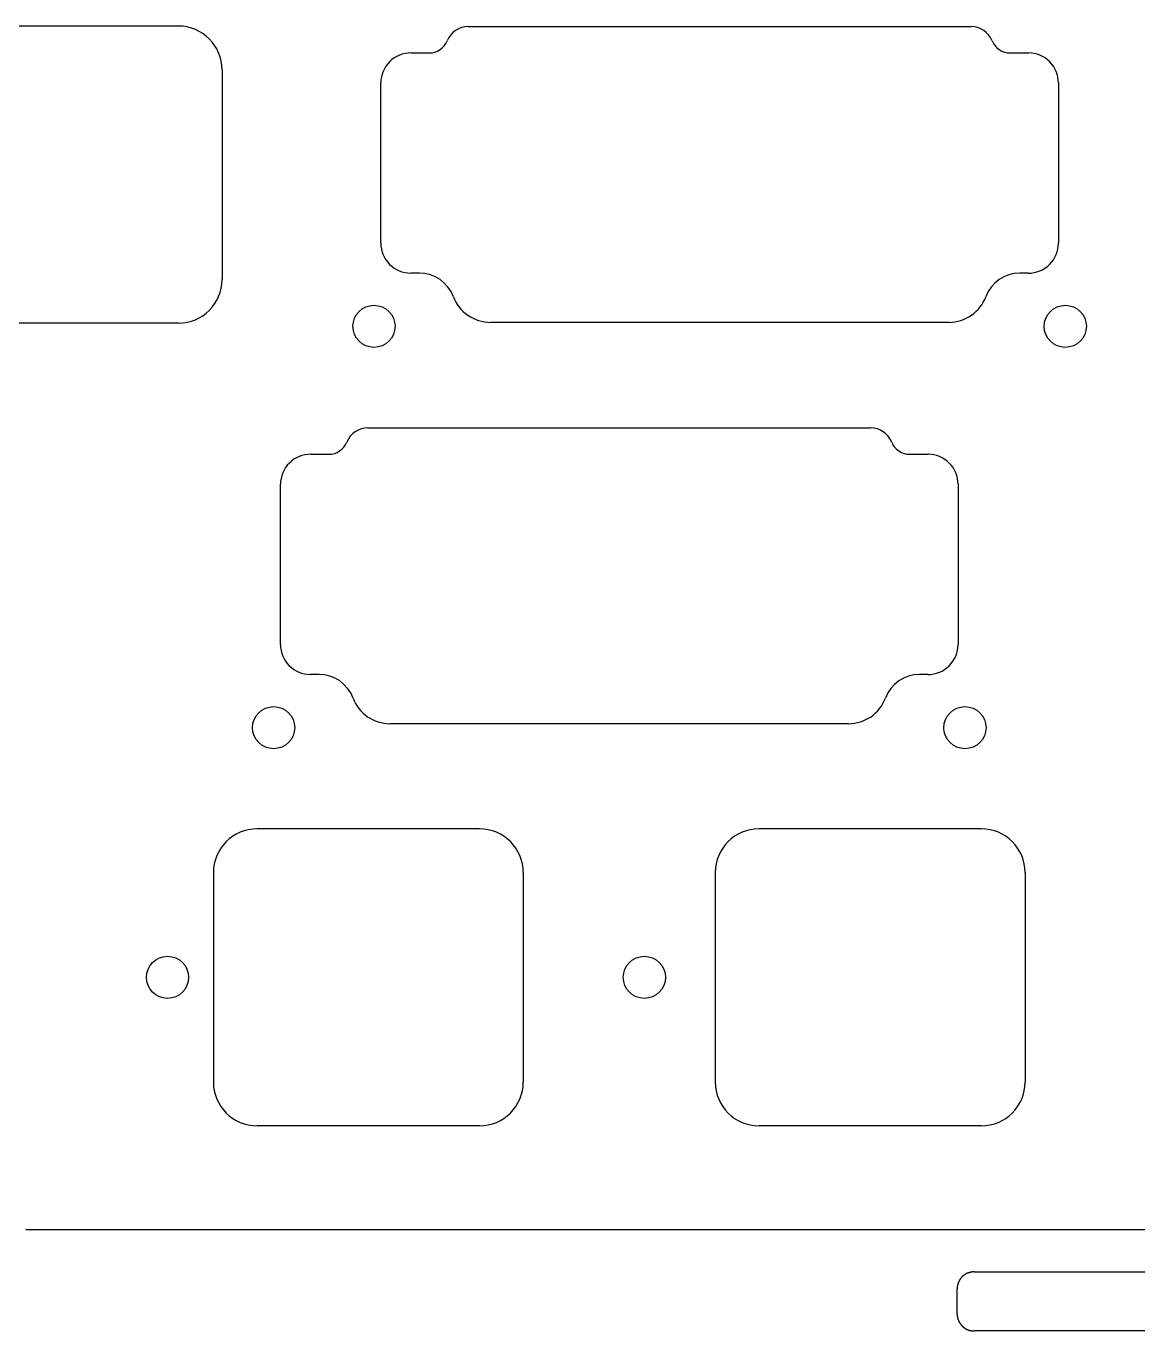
# Model space of a CAD drawing. Header units: millimetres. Extents: x -11 to 340, y -118 to 18.
# Drawn here: x 221.9 to 274.6, y -116.8 to -54.9 of the extents above; entities that cross this region are included whole.
import ezdxf

# ---------------------------------------------------------------- set-up
doc = ezdxf.new("R2010")
doc.units = ezdxf.units.MM
doc.header["$MEASUREMENT"] = 0
doc.layers.add('BLACK', color=7, linetype='CONTINUOUS')

msp = doc.modelspace()

# ---------------------------------------------------------------- linework, layer by layer
at = {"layer": 'BLACK', "linetype": 'Continuous'}
for p, q in [((229.1125, -54.8625), (218.562501, -54.8625)), ((242.866125, -54.884911), (242.866125, -54.8849)), ((242.866125, -54.8849), (266.721325, -54.8849)), ((240.155262, -56.13706), (241.008825, -56.13706)), ((241.008825, -56.137048), (241.008825, -56.13706)), ((268.578525, -56.13706), (269.444125, -56.13706)), ((231.187501, -56.9375), (231.187501, -66.8875)), ((238.718235, -65.16294), (238.718235, -57.5622)), ((270.869115, -57.56206), (270.869115, -65.1629)), ((240.547325, -66.58794), (240.143225, -66.58794)), ((269.432208, -66.58794), (269.040075, -66.58794)), ((229.112501, -68.9625), (218.5625, -68.9625)), ((229.112501, -68.962501), (229.112501, -68.9625)), ((265.669175, -68.92441), (243.918325, -68.92441)), ((238.103625, -73.9349), (261.958825, -73.9349)), ((238.103625, -73.934911), (238.103625, -73.9349)), ((235.392762, -75.18706), (236.246325, -75.18706)), ((236.246325, -75.187048), (236.246325, -75.18706)), ((263.816025, -75.18706), (264.681625, -75.18706)), ((233.955735, -84.21294), (233.955735, -76.6122)), ((266.106615, -76.61206), (266.106615, -84.2129)), ((235.784825, -85.63794), (235.380725, -85.63794)), ((264.669708, -85.63794), (264.277575, -85.63794)), ((260.906675, -87.97441), (239.155825, -87.97441)), ((243.4, -92.9625), (232.849999, -92.9625)), ((267.2125, -92.9625), (256.662499, -92.9625)), ((230.775, -95.0375), (230.775, -104.987501)), ((245.475, -95.0375), (245.475, -104.9875)), ((254.5875, -95.0375), (254.5875, -104.987501)), ((269.2875, -95.0375), (269.2875, -104.9875)), ((243.4, -107.0625), (232.85, -107.0625)), ((267.2125, -107.0625), (256.6625, -107.0625)), ((221.893425, -111.9925), (221.883381, -111.979674)), ((286.3125, -111.9925), (221.893425, -111.9925)), ((266.093743, -114.572894), (266.092648, -114.576726)), ((266.094858, -114.569065), (266.093743, -114.572894)), ((266.095991, -114.565244), (266.094858, -114.569065)), ((266.097144, -114.561427), (266.095991, -114.565244)), ((266.098316, -114.557618), (266.097144, -114.561427)), ((266.099507, -114.553813), (266.098316, -114.557618)), ((266.100717, -114.550016), (266.099507, -114.553813)), ((266.101947, -114.546222), (266.100717, -114.550016)), ((266.103195, -114.542438), (266.101947, -114.546222)), ((266.104462, -114.538657), (266.103195, -114.542438)), ((266.105748, -114.534884), (266.104462, -114.538657)), ((266.107054, -114.531116), (266.105748, -114.534884)), ((266.108378, -114.527357), (266.107054, -114.531116)), ((266.109721, -114.523602), (266.108378, -114.527357)), ((266.111083, -114.519856), (266.109721, -114.523602)), ((266.112464, -114.516114), (266.111083, -114.519856)), ((266.113864, -114.512381), (266.112464, -114.516114)), ((266.115282, -114.508654), (266.113864, -114.512381)), ((266.116719, -114.504935), (266.115282, -114.508654)), ((266.118176, -114.501221), (266.116719, -114.504935)), ((266.11965, -114.497516), (266.118176, -114.501221)), ((266.121144, -114.493817), (266.11965, -114.497516)), ((266.122656, -114.490126), (266.121144, -114.493817)), ((266.124187, -114.486441), (266.122656, -114.490126)), ((266.125736, -114.482766), (266.124187, -114.486441)), ((266.127304, -114.479096), (266.125736, -114.482766)), ((266.12889, -114.475436), (266.127304, -114.479096)), ((266.130495, -114.471781), (266.12889, -114.475436)), ((266.132118, -114.468136), (266.130495, -114.471781)), ((266.13376, -114.464497), (266.132118, -114.468136)), ((266.13542, -114.460868), (266.13376, -114.464497)), ((266.137098, -114.457245), (266.13542, -114.460868)), ((266.138795, -114.453632), (266.137098, -114.457245)), ((266.14051, -114.450026), (266.138795, -114.453632)), ((266.142243, -114.44643), (266.14051, -114.450026)), ((266.143995, -114.44284), (266.142243, -114.44643)), ((266.145764, -114.43926), (266.143995, -114.44284)), ((266.147552, -114.435687), (266.145764, -114.43926)), ((266.149357, -114.432125), (266.147552, -114.435687)), ((266.151181, -114.428569), (266.149357, -114.432125)), ((266.153022, -114.425024), (266.151181, -114.428569)), ((266.154882, -114.421487), (266.153022, -114.425024)), ((266.15676, -114.41796), (266.154882, -114.421487)), ((266.158655, -114.41444), (266.15676, -114.41796)), ((266.160568, -114.410931), (266.158655, -114.41444)), ((266.162499, -114.40743), (266.160568, -114.410931)), ((266.164448, -114.40394), (266.162499, -114.40743)), ((266.166414, -114.400457), (266.164448, -114.40394)), ((266.168398, -114.396986), (266.166414, -114.400457)), ((266.1704, -114.393523), (266.168398, -114.396986)), ((266.172418, -114.390071), (266.1704, -114.393523)), ((266.174455, -114.386627), (266.172418, -114.390071)), ((266.176509, -114.383194), (266.174455, -114.386627)), ((266.17858, -114.379771), (266.176509, -114.383194)), ((266.180668, -114.376358), (266.17858, -114.379771)), ((266.182775, -114.372954), (266.180668, -114.376358)), ((266.184897, -114.369562), (266.182775, -114.372954)), ((266.187038, -114.366179), (266.184897, -114.369562)), ((266.189195, -114.362807), (266.187038, -114.366179)), ((266.191369, -114.359445), (266.189195, -114.362807)), ((266.19356, -114.356095), (266.191369, -114.359445)), ((266.195769, -114.352754), (266.19356, -114.356095)), ((266.197994, -114.349425), (266.195769, -114.352754)), ((266.200236, -114.346105), (266.197994, -114.349425)), ((266.202495, -114.342798), (266.200236, -114.346105)), ((266.20477, -114.339501), (266.202495, -114.342798)), ((266.207062, -114.336215), (266.20477, -114.339501)), ((266.209371, -114.33294), (266.207062, -114.336215)), ((266.211696, -114.329678), (266.209371, -114.33294)), ((266.214038, -114.326425), (266.211696, -114.329678)), ((266.216396, -114.323185), (266.214038, -114.326425)), ((266.21877, -114.319956), (266.216396, -114.323185)), ((266.221161, -114.316739), (266.21877, -114.319956)), ((266.223568, -114.313534), (266.221161, -114.316739)), ((266.225991, -114.31034), (266.223568, -114.313534)), ((266.22843, -114.307158), (266.225991, -114.31034)), ((266.230885, -114.303989), (266.22843, -114.307158)), ((266.233356, -114.300831), (266.230885, -114.303989)), ((266.235843, -114.297686), (266.233356, -114.300831)), ((266.238346, -114.294552), (266.235843, -114.297686)), ((266.240864, -114.291432), (266.238346, -114.294552)), ((266.243399, -114.288323), (266.240864, -114.291432)), ((266.245948, -114.285227), (266.243399, -114.288323)), ((266.248514, -114.282144), (266.245948, -114.285227)), ((266.251094, -114.279073), (266.248514, -114.282144)), ((266.253691, -114.276015), (266.251094, -114.279073)), ((266.256302, -114.27297), (266.253691, -114.276015)), ((266.258929, -114.269938), (266.256302, -114.27297)), ((266.261571, -114.266919), (266.258929, -114.269938)), ((266.264228, -114.263913), (266.261571, -114.266919)), ((266.2669, -114.26092), (266.264228, -114.263913)), ((266.269587, -114.257941), (266.2669, -114.26092)), ((266.272289, -114.254975), (266.269587, -114.257941)), ((266.275006, -114.252022), (266.272289, -114.254975)), ((266.277738, -114.249083), (266.275006, -114.252022)), ((266.280484, -114.246158), (266.277738, -114.249083)), ((266.283244, -114.243246), (266.280484, -114.246158)), ((266.28602, -114.240348), (266.283244, -114.243246)), ((266.288809, -114.237464), (266.28602, -114.240348)), ((266.291613, -114.234593), (266.288809, -114.237464)), ((266.294432, -114.231737), (266.291613, -114.234593)), ((266.300111, -114.226067), (266.294432, -114.231737)), ((266.305846, -114.220454), (266.300111, -114.226067)), ((266.311636, -114.214899), (266.305846, -114.220454)), ((266.317482, -114.209401), (266.311636, -114.214899)), ((266.323381, -114.203963), (266.317482, -114.209401)), ((266.329334, -114.198584), (266.323381, -114.203963)), ((266.33534, -114.193266), (266.329334, -114.198584)), ((266.341398, -114.188008), (266.33534, -114.193266)), ((266.347508, -114.182811), (266.341398, -114.188008)), ((266.353668, -114.177676), (266.347508, -114.182811)), ((266.359878, -114.172603), (266.353668, -114.177676)), ((266.366138, -114.167593), (266.359878, -114.172603)), ((266.372446, -114.162647), (266.366138, -114.167593)), ((266.378803, -114.157765), (266.372446, -114.162647)), ((266.385206, -114.152947), (266.378803, -114.157765)), ((266.391657, -114.148194), (266.385206, -114.152947)), ((266.398153, -114.143507), (266.391657, -114.148194)), ((266.404694, -114.138885), (266.398153, -114.143507)), ((266.41128, -114.134331), (266.404694, -114.138885)), ((266.417909, -114.129843), (266.41128, -114.134331)), ((266.424582, -114.125422), (266.417909, -114.129843)), ((266.431297, -114.12107), (266.424582, -114.125422)), ((266.438054, -114.116785), (266.431297, -114.12107)), ((266.444851, -114.11257), (266.438054, -114.116785)), ((266.451689, -114.108423), (266.444851, -114.11257)), ((266.458566, -114.104346), (266.451689, -114.108423)), ((266.465482, -114.100339), (266.458566, -114.104346)), ((266.472436, -114.096402), (266.465482, -114.100339)), ((266.479427, -114.092536), (266.472436, -114.096402)), ((266.486455, -114.088741), (266.479427, -114.092536)), ((266.493519, -114.085017), (266.486455, -114.088741)), ((266.500618, -114.081366), (266.493519, -114.085017)), ((266.507752, -114.077786), (266.500618, -114.081366)), ((266.51492, -114.074278), (266.507752, -114.077786)), ((266.522121, -114.070844), (266.51492, -114.074278)), ((266.529354, -114.067482), (266.522121, -114.070844)), ((266.53662, -114.064194), (266.529354, -114.067482)), ((266.543916, -114.060979), (266.53662, -114.064194)), ((266.551243, -114.057838), (266.543916, -114.060979)), ((266.5586, -114.054772), (266.551243, -114.057838)), ((266.565986, -114.051779), (266.5586, -114.054772)), ((266.573401, -114.048862), (266.565986, -114.051779)), ((266.580844, -114.046019), (266.573401, -114.048862)), ((266.588314, -114.043251), (266.580844, -114.046019)), ((266.59581, -114.040559), (266.588314, -114.043251)), ((266.603333, -114.037942), (266.59581, -114.040559)), ((266.61088, -114.035401), (266.603333, -114.037942)), ((266.618453, -114.032936), (266.61088, -114.035401)), ((266.62605, -114.030547), (266.618453, -114.032936)), ((266.63367, -114.028235), (266.62605, -114.030547)), ((266.641314, -114.025999), (266.63367, -114.028235)), ((266.64898, -114.02384), (266.641314, -114.025999)), ((266.656667, -114.021757), (266.64898, -114.02384)), ((266.664376, -114.019752), (266.656667, -114.021757)), ((266.672106, -114.017824), (266.664376, -114.019752)), ((266.679856, -114.015973), (266.672106, -114.017824)), ((266.687625, -114.0142), (266.679856, -114.015973)), ((266.695414, -114.012504), (266.687625, -114.0142)), ((266.70322, -114.010886), (266.695414, -114.012504)), ((266.711045, -114.009346), (266.70322, -114.010886)), ((266.718888, -114.007884), (266.711045, -114.009346)), ((266.726747, -114.0065), (266.718888, -114.007884)), ((266.734623, -114.005194), (266.726747, -114.0065)), ((266.742515, -114.003967), (266.734623, -114.005194)), ((266.750422, -114.002818), (266.742515, -114.003967)), ((266.758345, -114.001748), (266.750422, -114.002818)), ((266.766282, -114.000756), (266.758345, -114.001748)), ((266.774233, -113.999843), (266.766282, -114.000756)), ((266.782197, -113.999009), (266.774233, -113.999843)), ((266.790175, -113.998254), (266.782197, -113.999009)), ((266.798166, -113.997578), (266.790175, -113.998254)), ((266.806169, -113.996982), (266.798166, -113.997578)), ((266.814184, -113.996464), (266.806169, -113.996982)), ((266.82221, -113.996026), (266.814184, -113.996464)), ((266.830248, -113.995667), (266.82221, -113.996026)), ((266.838296, -113.995388), (266.830248, -113.995667)), ((266.846354, -113.995189), (266.838296, -113.995388)), ((266.854422, -113.995069), (266.846354, -113.995189)), ((266.8625, -113.995029), (266.854422, -113.995069)), ((266.8625, -113.995029), (279.5625, -113.995029)), ((266.062514, -114.790256), (266.0625, -114.794301)), ((266.0625, -114.794301), (266.0625, -114.795029)), ((266.0625, -115.995029), (266.0625, -114.795029)), ((266.062548, -114.786215), (266.062514, -114.790256)), ((266.062601, -114.782174), (266.062548, -114.786215)), ((266.062675, -114.778138), (266.062601, -114.782174)), ((266.062768, -114.774102), (266.062675, -114.778138)), ((266.062882, -114.770071), (266.062768, -114.774102)), ((266.063015, -114.76604), (266.062882, -114.770071)), ((266.063169, -114.762014), (266.063015, -114.76604)), ((266.063342, -114.757988), (266.063169, -114.762014)), ((266.063536, -114.753968), (266.063342, -114.757988)), ((266.063749, -114.749948), (266.063536, -114.753968)), ((266.063982, -114.745933), (266.063749, -114.749948)), ((266.064235, -114.741918), (266.063982, -114.745933)), ((266.064508, -114.737909), (266.064235, -114.741918)), ((266.064801, -114.733901), (266.064508, -114.737909)), ((266.065113, -114.729898), (266.064801, -114.733901)), ((266.065446, -114.725895), (266.065113, -114.729898)), ((266.065798, -114.721899), (266.065446, -114.725895)), ((266.06617, -114.717903), (266.065798, -114.721899)), ((266.066562, -114.713912), (266.06617, -114.717903)), ((266.066974, -114.709923), (266.066562, -114.713912)), ((266.067405, -114.705939), (266.066974, -114.709923)), ((266.067856, -114.701957), (266.067405, -114.705939)), ((266.068327, -114.69798), (266.067856, -114.701957)), ((266.068818, -114.694004), (266.068327, -114.69798)), ((266.069328, -114.690035), (266.068818, -114.694004)), ((266.069858, -114.686066), (266.069328, -114.690035)), ((266.070408, -114.682104), (266.069858, -114.686066)), ((266.070978, -114.678143), (266.070408, -114.682104)), ((266.071567, -114.674189), (266.070978, -114.678143)), ((266.072176, -114.670235), (266.071567, -114.674189)), ((266.072804, -114.666289), (266.072176, -114.670235)), ((266.073453, -114.662344), (266.072804, -114.666289)), ((266.07412, -114.658405), (266.073453, -114.662344)), ((266.074808, -114.654468), (266.07412, -114.658405)), ((266.075515, -114.650538), (266.074808, -114.654468)), ((266.076242, -114.646609), (266.075515, -114.650538)), ((266.076987, -114.642688), (266.076242, -114.646609)), ((266.077753, -114.638768), (266.076987, -114.642688)), ((266.078538, -114.634855), (266.077753, -114.638768)), ((266.079343, -114.630945), (266.078538, -114.634855)), ((266.080167, -114.627041), (266.079343, -114.630945)), ((266.081011, -114.623139), (266.080167, -114.627041)), ((266.081874, -114.619245), (266.081011, -114.623139)), ((266.082757, -114.615353), (266.081874, -114.619245)), ((266.083659, -114.611469), (266.082757, -114.615353)), ((266.08458, -114.607587), (266.083659, -114.611469)), ((266.085521, -114.603712), (266.08458, -114.607587)), ((266.086481, -114.59984), (266.085521, -114.603712)), ((266.087461, -114.595976), (266.086481, -114.59984)), ((266.08846, -114.592114), (266.087461, -114.595976)), ((266.089478, -114.58826), (266.08846, -114.592114)), ((266.090515, -114.584409), (266.089478, -114.58826)), ((266.091572, -114.580566), (266.090515, -114.584409)), ((266.092648, -114.576726), (266.091572, -114.580566)), ((266.0625, -115.995029), (266.06254, -116.003107)), ((266.06254, -116.003107), (266.06266, -116.011175)), ((266.06266, -116.011175), (266.062859, -116.019233)), ((266.062859, -116.019233), (266.063138, -116.027282)), ((266.063138, -116.027282), (266.063497, -116.035319)), ((266.063497, -116.035319), (266.063935, -116.043345)), ((266.063935, -116.043345), (266.064453, -116.05136)), ((266.064453, -116.05136), (266.065049, -116.059363)), ((266.065049, -116.059363), (266.065725, -116.067354)), ((266.065725, -116.067354), (266.06648, -116.075332)), ((266.06648, -116.075332), (266.067314, -116.083296)), ((266.067314, -116.083296), (266.068227, -116.091247)), ((266.068227, -116.091247), (266.069219, -116.099184)), ((266.069219, -116.099184), (266.070289, -116.107107)), ((266.070289, -116.107107), (266.071438, -116.115014)), ((266.071438, -116.115014), (266.072665, -116.122906)), ((266.072665, -116.122906), (266.073971, -116.130782)), ((266.073971, -116.130782), (266.075355, -116.138641)), ((266.075355, -116.138641), (266.076817, -116.146484)), ((266.076817, -116.146484), (266.078357, -116.154309)), ((266.078357, -116.154309), (266.079975, -116.162116)), ((266.079975, -116.162116), (266.081671, -116.169904)), ((266.081671, -116.169904), (266.083444, -116.177674)), ((266.083444, -116.177674), (266.085295, -116.185423)), ((266.085295, -116.185423), (266.087223, -116.193153)), ((266.087223, -116.193153), (266.089228, -116.200862)), ((266.089228, -116.200862), (266.091311, -116.20855)), ((266.091311, -116.20855), (266.09347, -116.216215)), ((266.09347, -116.216215), (266.095706, -116.223859)), ((266.095706, -116.223859), (266.098018, -116.231479)), ((266.098018, -116.231479), (266.100407, -116.239076)), ((266.100407, -116.239076), (266.102872, -116.246649)), ((266.102872, -116.246649), (266.105413, -116.254197)), ((266.105413, -116.254197), (266.10803, -116.261719)), ((266.10803, -116.261719), (266.110722, -116.269216)), ((266.110722, -116.269216), (266.11349, -116.276686)), ((266.11349, -116.276686), (266.116333, -116.284128)), ((266.116333, -116.284128), (266.11925, -116.291543)), ((266.11925, -116.291543), (266.122243, -116.298929)), ((266.122243, -116.298929), (266.125309, -116.306286)), ((266.125309, -116.306286), (266.12845, -116.313613)), ((266.12845, -116.313613), (266.131665, -116.32091)), ((266.131665, -116.32091), (266.134953, -116.328175)), ((266.134953, -116.328175), (266.138315, -116.335408)), ((266.138315, -116.335408), (266.141749, -116.342609)), ((266.141749, -116.342609), (266.145257, -116.349777)), ((266.145257, -116.349777), (266.148837, -116.356911)), ((266.148837, -116.356911), (266.152488, -116.36401)), ((266.152488, -116.36401), (266.156212, -116.371074)), ((266.156212, -116.371074), (266.160007, -116.378102)), ((266.160007, -116.378102), (266.163873, -116.385094)), ((266.163873, -116.385094), (266.16781, -116.392048)), ((266.16781, -116.392048), (266.171817, -116.398964)), ((266.171817, -116.398964), (266.175894, -116.405841)), ((266.175894, -116.405841), (266.18004, -116.412678)), ((266.18004, -116.412678), (266.184256, -116.419476)), ((266.184256, -116.419476), (266.18854, -116.426232)), ((266.18854, -116.426232), (266.192893, -116.432947)), ((266.192893, -116.432947), (266.197314, -116.43962)), ((266.197314, -116.43962), (266.201801, -116.446249)), ((266.201801, -116.446249), (266.206356, -116.452835)), ((266.206356, -116.452835), (266.210978, -116.459376)), ((266.210978, -116.459376), (266.215665, -116.465873)), ((266.215665, -116.465873), (266.220418, -116.472323)), ((266.220418, -116.472323), (266.225236, -116.478726)), ((266.225236, -116.478726), (266.230118, -116.485083)), ((266.230118, -116.485083), (266.235064, -116.491391)), ((266.235064, -116.491391), (266.240074, -116.497651)), ((266.240074, -116.497651), (266.245147, -116.503861)), ((266.245147, -116.503861), (266.250282, -116.510021)), ((266.250282, -116.510021), (266.255478, -116.516131)), ((266.255478, -116.516131), (266.260736, -116.522189)), ((266.260736, -116.522189), (266.266055, -116.528195)), ((266.266055, -116.528195), (266.271434, -116.534148)), ((266.271434, -116.534148), (266.276872, -116.540047)), ((266.276872, -116.540047), (266.282369, -116.545893)), ((266.282369, -116.545893), (266.287925, -116.551683)), ((266.287925, -116.551683), (266.293538, -116.557418)), ((266.293538, -116.557418), (266.299208, -116.563097)), ((266.299208, -116.563097), (266.302064, -116.565916)), ((266.302064, -116.565916), (266.304934, -116.56872)), ((266.304934, -116.56872), (266.307818, -116.571509)), ((266.307818, -116.571509), (266.310717, -116.574285)), ((266.310717, -116.574285), (266.313628, -116.577045)), ((266.313628, -116.577045), (266.316554, -116.579792)), ((266.316554, -116.579792), (266.319493, -116.582523)), ((266.319493, -116.582523), (266.322446, -116.58524)), ((266.322446, -116.58524), (266.325412, -116.587942)), ((266.325412, -116.587942), (266.328391, -116.590629)), ((266.328391, -116.590629), (266.331384, -116.593301)), ((266.331384, -116.593301), (266.33439, -116.595958)), ((266.33439, -116.595958), (266.337409, -116.5986)), ((266.337409, -116.5986), (266.340441, -116.601227)), ((266.340441, -116.601227), (266.343486, -116.603838)), ((266.343486, -116.603838), (266.346544, -116.606435)), ((266.346544, -116.606435), (266.349614, -116.609015)), ((266.349614, -116.609015), (266.352698, -116.611581)), ((266.352698, -116.611581), (266.355794, -116.61413)), ((266.355794, -116.61413), (266.358902, -116.616665)), ((266.358902, -116.616665), (266.362023, -116.619183)), ((266.362023, -116.619183), (266.365156, -116.621686)), ((266.365156, -116.621686), (266.368302, -116.624173)), ((266.368302, -116.624173), (266.371459, -116.626644)), ((266.371459, -116.626644), (266.374629, -116.629099)), ((266.374629, -116.629099), (266.377811, -116.631538)), ((266.377811, -116.631538), (266.381004, -116.633961)), ((266.381004, -116.633961), (266.38421, -116.636368)), ((266.38421, -116.636368), (266.387427, -116.638759)), ((266.387427, -116.638759), (266.390656, -116.641133)), ((266.390656, -116.641133), (266.393896, -116.643491)), ((266.393896, -116.643491), (266.397148, -116.645833)), ((266.397148, -116.645833), (266.400411, -116.648158)), ((266.400411, -116.648158), (266.403686, -116.650467)), ((266.403686, -116.650467), (266.406971, -116.652759)), ((266.406971, -116.652759), (266.410269, -116.655035)), ((266.410269, -116.655035), (266.413576, -116.657293)), ((266.413576, -116.657293), (266.416895, -116.659535)), ((266.416895, -116.659535), (266.420224, -116.66176)), ((266.420224, -116.66176), (266.423565, -116.663969)), ((266.423565, -116.663969), (266.426916, -116.66616)), ((266.426916, -116.66616), (266.430278, -116.668334)), ((266.430278, -116.668334), (266.43365, -116.670491)), ((266.43365, -116.670491), (266.437033, -116.672632)), ((266.437033, -116.672632), (266.440425, -116.674754)), ((266.440425, -116.674754), (266.443829, -116.676861)), ((266.443829, -116.676861), (266.447241, -116.678949)), ((266.447241, -116.678949), (266.450665, -116.68102)), ((266.450665, -116.68102), (266.454098, -116.683074)), ((266.454098, -116.683074), (266.457541, -116.685111)), ((266.457541, -116.685111), (266.460993, -116.687129)), ((266.460993, -116.687129), (266.464457, -116.689131)), ((266.464457, -116.689131), (266.467928, -116.691115)), ((266.467928, -116.691115), (266.47141, -116.693081)), ((266.47141, -116.693081), (266.474901, -116.69503)), ((266.474901, -116.69503), (266.478402, -116.696961)), ((266.478402, -116.696961), (266.481911, -116.698874)), ((266.481911, -116.698874), (266.48543, -116.700769)), ((266.48543, -116.700769), (266.488957, -116.702647)), ((266.488957, -116.702647), (266.492495, -116.704507)), ((266.492495, -116.704507), (266.49604, -116.706348)), ((266.49604, -116.706348), (266.499595, -116.708172)), ((266.499595, -116.708172), (266.503158, -116.709977)), ((266.503158, -116.709977), (266.506731, -116.711765)), ((266.506731, -116.711765), (266.51031, -116.713534)), ((266.51031, -116.713534), (266.5139, -116.715286)), ((266.5139, -116.715286), (266.517497, -116.717019)), ((266.517497, -116.717019), (266.521103, -116.718734)), ((266.521103, -116.718734), (266.524716, -116.720431)), ((266.524716, -116.720431), (266.528339, -116.722109)), ((266.528339, -116.722109), (266.531968, -116.723769)), ((266.531968, -116.723769), (266.535607, -116.725411)), ((266.535607, -116.725411), (266.539252, -116.727034)), ((266.539252, -116.727034), (266.542906, -116.728639)), ((266.542906, -116.728639), (266.546567, -116.730225)), ((266.546567, -116.730225), (266.550236, -116.731793)), ((266.550236, -116.731793), (266.553912, -116.733342)), ((266.553912, -116.733342), (266.557597, -116.734873)), ((266.557597, -116.734873), (266.561287, -116.736385)), ((266.561287, -116.736385), (266.564987, -116.737879)), ((266.564987, -116.737879), (266.568691, -116.739353)), ((266.568691, -116.739353), (266.572405, -116.74081)), ((266.572405, -116.74081), (266.576124, -116.742247)), ((266.576124, -116.742247), (266.579852, -116.743665)), ((266.579852, -116.743665), (266.583585, -116.745065)), ((266.583585, -116.745065), (266.587326, -116.746446)), ((266.587326, -116.746446), (266.591073, -116.747808)), ((266.591073, -116.747808), (266.594828, -116.749151)), ((266.594828, -116.749151), (266.598587, -116.750475)), ((266.598587, -116.750475), (266.602355, -116.751781)), ((266.602355, -116.751781), (266.606127, -116.753067)), ((266.606127, -116.753067), (266.609908, -116.754334)), ((266.609908, -116.754334), (266.613693, -116.755582)), ((266.613693, -116.755582), (266.617486, -116.756812)), ((266.617486, -116.756812), (266.621283, -116.758022)), ((266.621283, -116.758022), (266.625089, -116.759213)), ((266.625089, -116.759213), (266.628898, -116.760385)), ((266.628898, -116.760385), (266.632715, -116.761538)), ((266.632715, -116.761538), (266.636536, -116.762671)), ((266.636536, -116.762671), (266.640365, -116.763786)), ((266.640365, -116.763786), (266.644197, -116.764881)), ((266.644197, -116.764881), (266.648037, -116.765957)), ((266.648037, -116.765957), (266.65188, -116.767014)), ((266.65188, -116.767014), (266.655731, -116.768051)), ((266.655731, -116.768051), (266.659585, -116.769069)), ((266.659585, -116.769069), (266.663446, -116.770068)), ((266.663446, -116.770068), (266.667311, -116.771048)), ((266.667311, -116.771048), (266.671183, -116.772008)), ((266.671183, -116.772008), (266.675057, -116.772949)), ((266.675057, -116.772949), (266.678939, -116.77387)), ((266.678939, -116.77387), (266.682824, -116.774772)), ((266.682824, -116.774772), (266.686716, -116.775655)), ((266.686716, -116.775655), (266.69061, -116.776518)), ((266.69061, -116.776518), (266.694512, -116.777362)), ((266.694512, -116.777362), (266.698415, -116.778186)), ((266.698415, -116.778186), (266.702326, -116.778991)), ((266.702326, -116.778991), (266.706239, -116.779776)), ((266.706239, -116.779776), (266.710158, -116.780542)), ((266.710158, -116.780542), (266.71408, -116.781287)), ((266.71408, -116.781287), (266.718008, -116.782014)), ((266.718008, -116.782014), (266.721939, -116.782721)), ((266.721939, -116.782721), (266.725876, -116.783409)), ((266.725876, -116.783409), (266.729814, -116.784076)), ((266.729814, -116.784076), (266.733759, -116.784725)), ((266.733759, -116.784725), (266.737706, -116.785353)), ((266.737706, -116.785353), (266.741659, -116.785962)), ((266.741659, -116.785962), (266.745614, -116.786551)), ((266.745614, -116.786551), (266.749575, -116.787121)), ((266.749575, -116.787121), (266.753537, -116.787671)), ((266.753537, -116.787671), (266.757505, -116.788201)), ((266.757505, -116.788201), (266.761475, -116.788711)), ((266.761475, -116.788711), (266.765451, -116.789202)), ((266.765451, -116.789202), (266.769427, -116.789673)), ((266.769427, -116.789673), (266.77341, -116.790124)), ((266.77341, -116.790124), (266.777394, -116.790555)), ((266.777394, -116.790555), (266.781383, -116.790967)), ((266.781383, -116.790967), (266.785373, -116.791359)), ((266.785373, -116.791359), (266.789369, -116.791731)), ((266.789369, -116.791731), (266.793366, -116.792083)), ((266.793366, -116.792083), (266.797369, -116.792416)), ((266.797369, -116.792416), (266.801372, -116.792728)), ((266.801372, -116.792728), (266.80538, -116.793021)), ((266.80538, -116.793021), (266.809389, -116.793294)), ((266.809389, -116.793294), (266.813404, -116.793547)), ((266.813404, -116.793547), (266.817419, -116.79378)), ((266.817419, -116.79378), (266.821439, -116.793993)), ((266.821439, -116.793993), (266.825459, -116.794187)), ((266.825459, -116.794187), (266.829485, -116.79436)), ((266.829485, -116.79436), (266.833511, -116.794514)), ((266.833511, -116.794514), (266.837542, -116.794647)), ((266.837542, -116.794647), (266.841573, -116.794761)), ((266.841573, -116.794761), (266.845609, -116.794854)), ((266.845609, -116.794854), (266.849645, -116.794928)), ((266.849645, -116.794928), (266.853686, -116.794981)), ((266.853686, -116.794981), (266.857727, -116.795015)), ((266.857727, -116.795015), (266.861772, -116.795029)), ((266.861772, -116.795029), (266.8625, -116.795029)), ((279.5625, -116.795029), (266.8625, -116.795029))]:
    msp.add_line(p, q, dxfattribs=at)
at = {"layer": 'BLACK'}
for centre in [(238.39375, -69.1125), (271.19375, -69.1125), (233.63125, -88.1625), (266.43125, -88.1625), (228.599999, -100.0125), (251.221874, -100.0125)]:
    msp.add_circle(centre, 1, dxfattribs=at)
for centre, radius, start, end in [((229.1125, -56.9375), 2.075, 0, 90), ((242.866024, -55.959851), 1.07494, 89.99461656, 157.97750247), ((266.72129, -55.95989), 1.07499, 22.02370504, 89.99813454), ((241.008874, -55.208671), 0.928376, 269.99697591, 337.97782841), ((268.57855, -55.2086), 0.92846, 202.02452102, 269.99845724), ((240.143317, -57.562092), 1.425082, 89.51974267, 180.00434217), ((269.44415, -57.562), 1.42494, 359.99758749, 90.00100523), ((240.143236, -65.162939), 1.425001, 180.00004021, 269.99955772), ((269.44399, -65.16286), 1.425125, 269.52631186, 359.99839184), ((240.547301, -68.312848), 1.724908, 20.54547839, 89.9992028), ((269.04008, -68.31288), 1.724936, 90.00016608, 159.45408213), ((229.1125, -66.8875), 2.075001, 270.00002761, 0), ((243.918212, -67.049415), 1.874995, 200.54692151, 270.00345303), ((265.66909, -67.04933), 1.875082, 270.0025973, 339.45098232), ((238.103524, -75.009851), 1.07494, 89.99461656, 157.97750247), ((261.95879, -75.00989), 1.07499, 22.02370504, 89.99813454), ((236.246374, -74.258671), 0.928376, 269.99697591, 337.97782841), ((263.81605, -74.2586), 0.92846, 202.02452102, 269.99845724), ((235.380817, -76.612092), 1.425082, 89.51974267, 180.00434217), ((264.68165, -76.612), 1.42494, 359.99758749, 90.00100523), ((235.380736, -84.212939), 1.425001, 180.00004021, 269.99955772), ((264.68149, -84.21286), 1.425125, 269.52631186, 359.99839184), ((235.784801, -87.362848), 1.724908, 20.54547839, 89.9992028), ((264.27758, -87.36288), 1.724936, 90.00016608, 159.45408213), ((239.155712, -86.099415), 1.874995, 200.54692151, 270.00345303), ((260.90659, -86.09933), 1.875082, 270.0025973, 339.45098232), ((232.850004, -95.037504), 2.075004, 90.00013806, 179.99988955), ((243.4, -95.0375), 2.075, 0, 90), ((256.662504, -95.037504), 2.075004, 90.00013806, 179.99988955), ((267.2125, -95.0375), 2.075, 0, 90), ((232.850002, -104.987498), 2.075002, 180.00008284, 269.99994478), ((243.4, -104.9875), 2.075, 270, 0), ((256.662502, -104.987498), 2.075002, 180.00008284, 269.99994478), ((267.2125, -104.9875), 2.075, 270, 0)]:
    msp.add_arc(centre, radius, start, end, dxfattribs=at)

doc.saveas('drawing.dxf')
